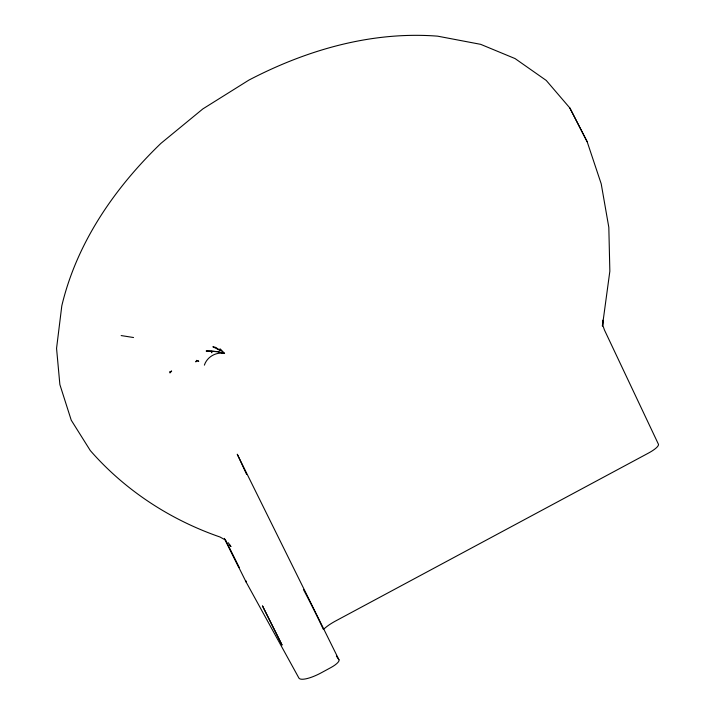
<?xml version="1.0" encoding="UTF-8"?>
<svg xmlns="http://www.w3.org/2000/svg" width="715" height="715" viewBox="0 0 715 715"><rect width="100%" height="100%" fill="white"/><g stroke="black" fill="none" stroke-linecap="round" stroke-linejoin="round"><path stroke-width="1.07" d="M204.374 365.142C207.073 356.874 216.046 351.691 224.546 353.451L219.925 348.92L223.009 352.218L222.588 352.62L224.546 353.451L217.592 351.691L206.152 351.002L210.871 350.976L211.819 352.79L211.425 351.002L217.592 351.691L224.546 353.451M121.157 335.567L133.535 337.525M224.662 539.611L219.997 537.001C170.268 519.823 124.937 490.258 90.296 450.557L71.241 420.197L59.872 384.563L56.557 348.366L61.803 305.841C76.764 242.725 114.722 187.875 160.929 143.358L202.863 108.903L248.856 80.116C306.753 49.871 371.854 31.067 437.616 36.161L480.668 44.339L515.068 58.576L546.233 80.429L569.819 107.947L587.158 141.722L601.217 183.853L608.823 227.379L609.85 271.235L602.405 326.112L602.799 320.195L602.995 325.781L604.425 329.955L658.256 443.872A18.805 4.424 -23.8 0 1 648.317 453.167L335.594 620.995A20.047 5.112 -27.5 0 0 324.145 628.807M229.649 544.812L230.945 546.609L228.264 542.73M336.39 656.129L338.937 659.739A10.957 3.03 -28 0 1 331.027 667.497L321.312 672.77A21.79 5.979 -28.1 0 1 298.879 678.008L246.067 581.956L224.385 538.386M225.341 539.87L239.105 567.54L225.073 539.557M569.819 107.947L587.158 141.722M338.937 659.739L237.255 454.213L246.595 474.367M303.437 589.509A43.106 1.743 63.1 0 1 315.413 612.889M315.869 613.81A43.106 1.743 63.1 0 1 323.341 629.325M246.067 581.956A15.587 3.057 -27.5 0 1 246.157 581.018M196.67 360.387L195.74 361.862L197.26 360.7L198.761 361.272L196.67 360.387M171.6 371.13L170 372.944L169.535 371.898L171.6 371.13M215.662 347.419L212.864 346.757L220.461 350.6L215.662 347.419M262.718 606.311L262.441 605.891L282.068 645.073L262.718 606.311"/></g></svg>
